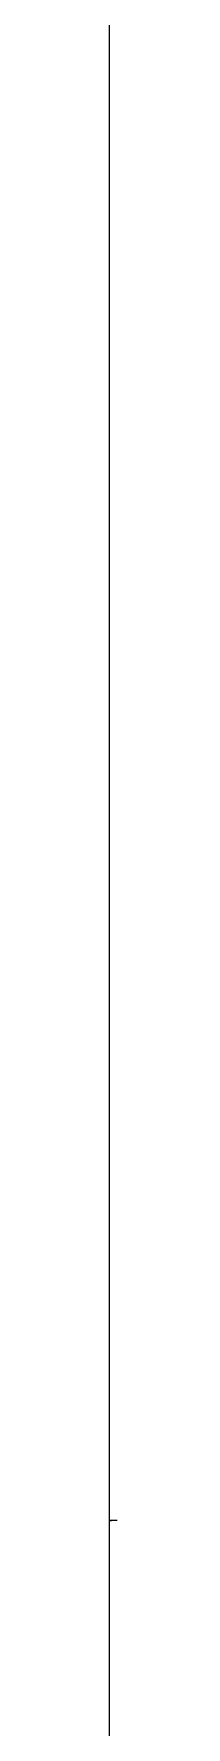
# Model space of a CAD drawing. Header units: inches. Extents: x 13215 to 16529, y 27038 to 34809.
# Drawn here: x 15401 to 15402, y 29121 to 30175 of the extents above; entities that cross this region are included whole.
import ezdxf

# ---------------------------------------------------------------- set-up
doc = ezdxf.new("R2010")
doc.units = ezdxf.units.IN
doc.header["$MEASUREMENT"] = 0
doc.layers.add('MAQUINAS', color=181, linetype='Continuous')

msp = doc.modelspace()

# ---------------------------------------------------------------- linework, layer by layer
at = {"layer": 'MAQUINAS'}
for points in [[(15401, 29249.4), (15401, 31038.9)], [(15401, 29249.4), (15402.2, 29249.4)], [(15401, 27461.2), (15401, 29249.4)], [(15405.8, 29249.4), (15401, 29249.4)], [(15401, 29249.4), (15402.2, 29249.4)]]:
    msp.add_lwpolyline(points, dxfattribs=at)

doc.saveas('drawing.dxf')
